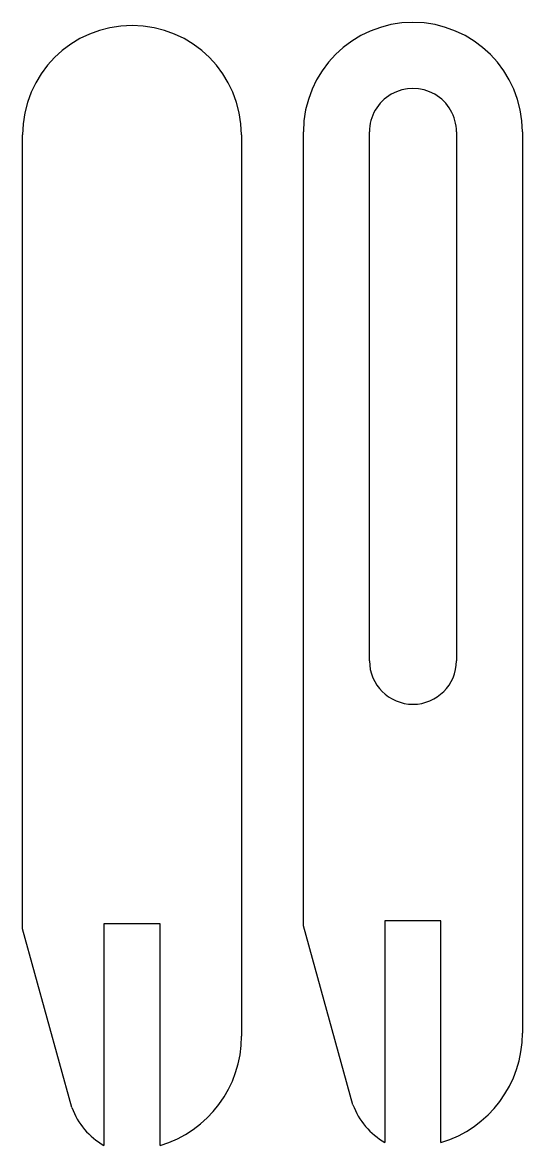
# Model space of a CAD drawing. Header units: inches. Extents: x 8 to 14.8, y 4.8 to 20.
import ezdxf

# ---------------------------------------------------------------- set-up
doc = ezdxf.new("R2010")
doc.units = ezdxf.units.IN
doc.header["$MEASUREMENT"] = 0
for name, color, linetype in [('Default', 7, 'Continuous'), ('YAWCAMTRACK-LONG', 7, 'Continuous'), ('YAWCAMTRACKBRACE', 7, 'Continuous')]:
    doc.layers.add(name, color=color, linetype=linetype)

# ---------------------------------------------------------------- blocks, each defined once
blk = doc.blocks.new('SE')
at = {"layer": 'YAWCAMTRACKBRACE', "color": 7, "linetype": 'Continuous'}
for p, q in [((8.028, 7.718), (8.028, 18.489)), ((10.998, 18.489), (10.998, 6.261)), ((9.893, 7.786), (9.133, 7.786)), ((9.133, 7.786), (9.133, 4.78)), ((9.893, 4.778), (9.893, 7.786)), ((8.698, 5.292), (8.028, 7.718))]:
    blk.add_line(p, q, dxfattribs=at)
for centre, radius, start, end in [((9.513, 18.489), 1.485, 0, 180), ((9.451, 6.261), 1.547, 286.6013, 0), ((9.608, 5.625), 0.969, 200.0998, 240.6149)]:
    blk.add_arc(centre, radius, start, end, dxfattribs=at)
blk = doc.blocks.new('SE1')
at = {"layer": 'YAWCAMTRACK-LONG', "color": 7, "linetype": 'Continuous'}
for p, q in [((11.837, 7.759), (11.837, 18.53)), ((12.732, 11.355), (12.732, 18.53)), ((13.912, 18.53), (13.912, 11.355)), ((14.807, 18.53), (14.807, 6.302)), ((13.702, 7.827), (12.942, 7.827)), ((12.942, 7.827), (12.942, 4.821)), ((13.702, 4.819), (13.702, 7.827)), ((12.508, 5.332), (11.837, 7.759))]:
    blk.add_line(p, q, dxfattribs=at)
for centre, radius, start, end in [((13.322, 18.53), 1.485, 0, 180), ((13.322, 18.53), 0.59, 359.9993, 179.9994), ((13.322, 11.355), 0.59, 179.9994, 359.9994), ((13.26, 6.302), 1.547, 286.6013, 0), ((13.418, 5.665), 0.969, 200.0998, 240.6149)]:
    blk.add_arc(centre, radius, start, end, dxfattribs=at)

msp = doc.modelspace()

# ---------------------------------------------------------------- block references
at = {"layer": 'Default'}
for name in ['SE', 'SE1']:
    msp.add_blockref(name, (0, 0), dxfattribs=at)

doc.saveas('drawing.dxf')
